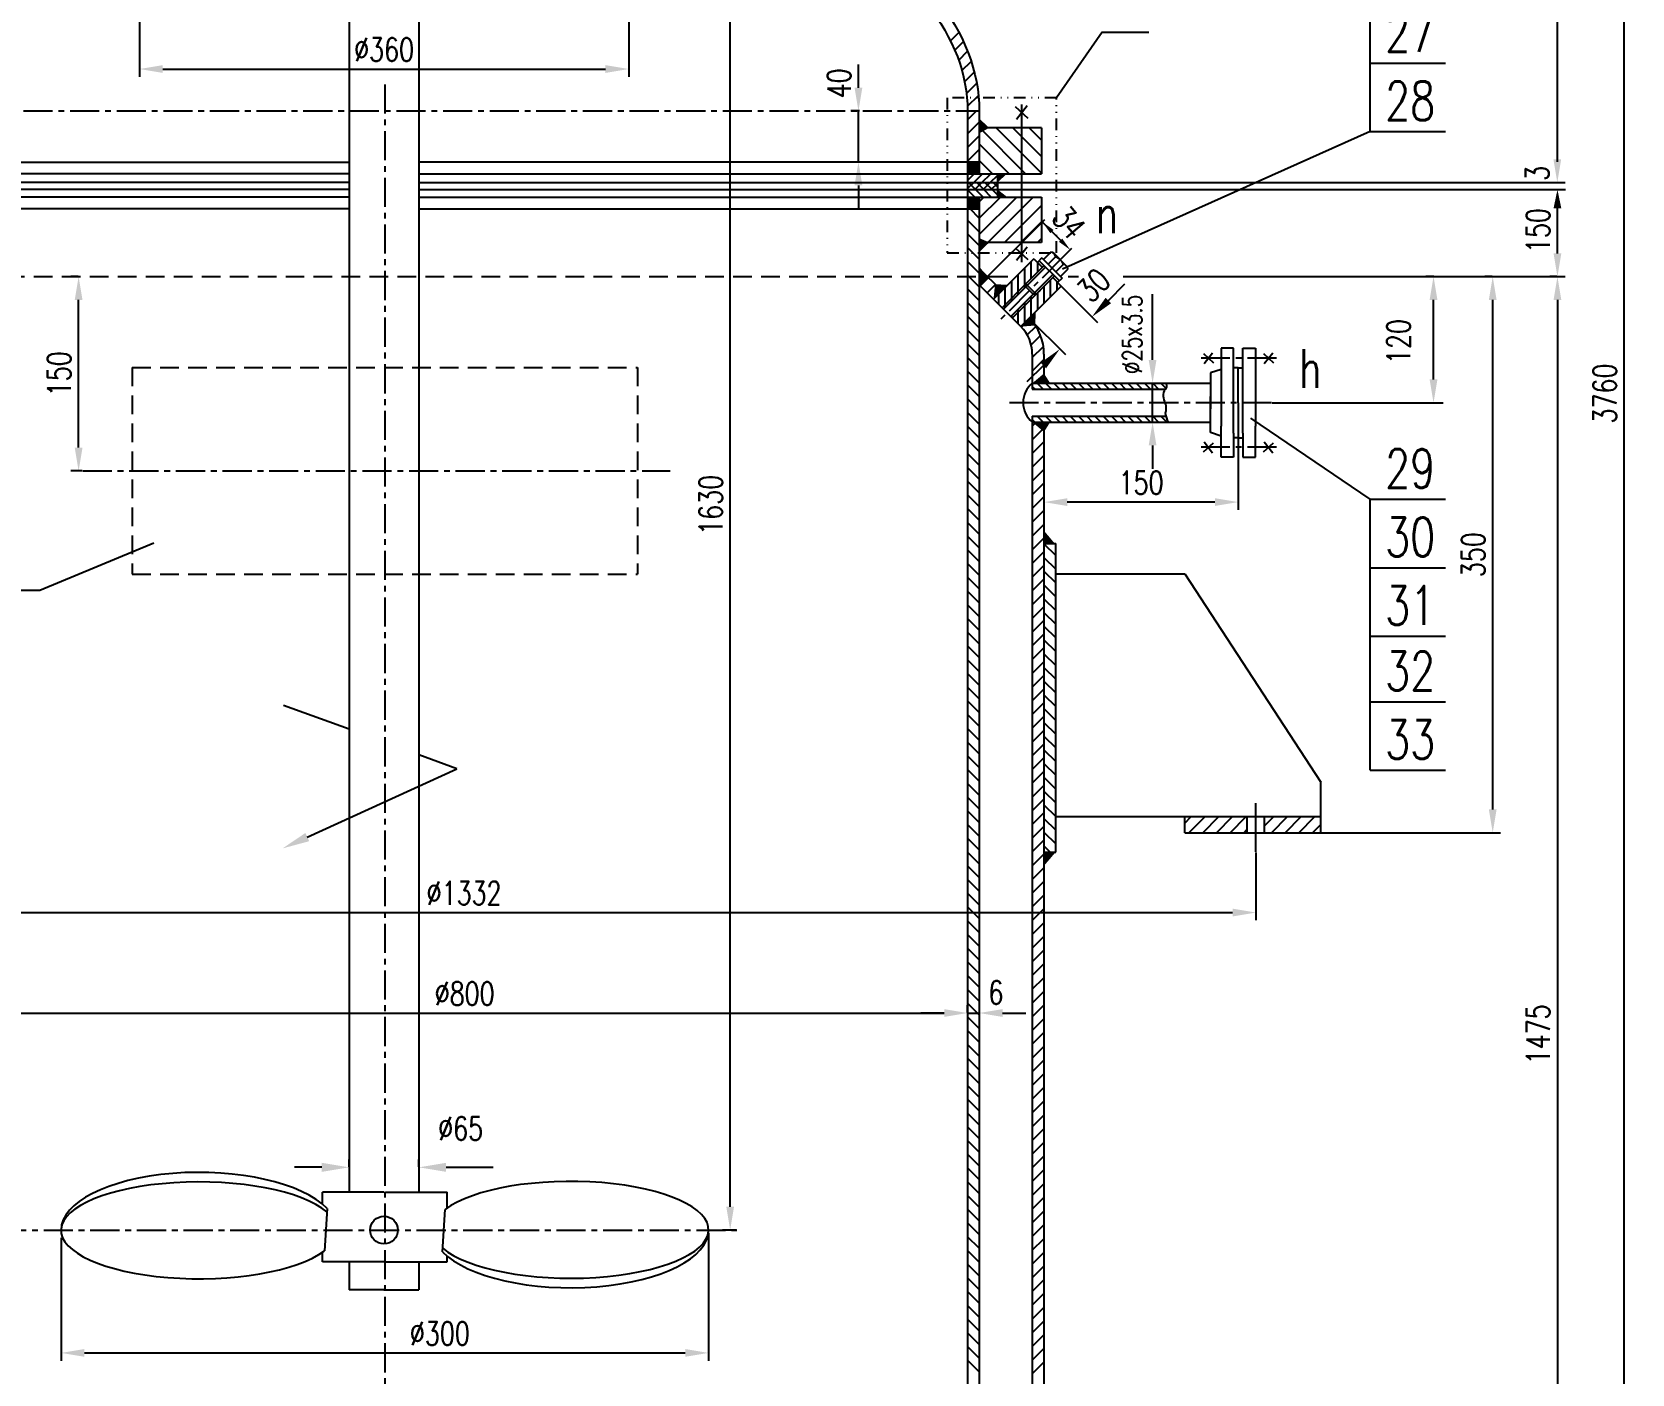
# Model space of a CAD drawing. Extents: x 0 to 1476, y -3 to 841.
# Drawn here: x 163.1 to 369, y 439.1 to 611.8 of the extents above; entities that cross this region are included whole.
import ezdxf
from ezdxf.enums import TextEntityAlignment as Align

# ---------------------------------------------------------------- set-up
doc = ezdxf.new("R2010")
doc.units = 0
doc.header["$LTSCALE"] = 3
doc.header["$MEASUREMENT"] = 0
for name, pattern in [('CENTER', [2, 1.25, -0.25, 0.25, -0.25]), ('DASHED', [1.2, 0.8, -0.4]), ('DIVIDE', [1.25, 0.5, -0.25, 0, -0.25, 0, -0.25])]:
    doc.linetypes.add(name, pattern=pattern)
doc.layers.get('0').update_dxf_attribs({"linetype": 'CONTINUOUS'})
doc.layers.get('DEFPOINTS').update_dxf_attribs({"linetype": 'CONTINUOUS'})
for name, color, linetype in [('1', 2, 'CONTINUOUS'), ('2', 1, 'CONTINUOUS'), ('3', 2, 'CENTER'), ('4', 2, 'CENTER'), ('5', 4, 'DASHED'), ('6', 6, 'DIVIDE')]:
    doc.layers.add(name, color=color, linetype=linetype)
doc.styles.add('HZTXT', font='romans', dxfattribs={"width": 0.75, "bigfont": 'HZTXT'})
doc.styles.get("Standard").update_dxf_attribs({"font": 'simplex', "width": 0.75, "bigfont": 'hztxt'})
doc.dimstyles.get("Standard").update_dxf_attribs({"dimtxt": 3, "dimasz": 3, "dimexe": 1, "dimexo": 0.06, "dimgap": 1, "dimtad": 1, "dimzin": 0, "dimtxsty": 'STANDARD', "dimcen": 0.09, "dimclrd": 3, "dimclre": 3, "dimclrt": 3, "dimazin": 3, "dimtfac": 0.051429, "dimtofl": 0, "dimtmove": 0, "dimatfit": 3, "dimtolj": 1, "dimtzin": 0})
pattern_1 = [(135, (-2729.92126, -157.26934), (-0.53033009, -0.53033009), [])]
pattern_2 = [(45, (-2729.9213, -157.2693), (-0.8838835, 0.8838835), [])]

# ---------------------------------------------------------------- blocks, each defined once
blk = doc.blocks.new('*D13')
at = {"color": 3, "linetype": 'BYBLOCK'}
for p, q in [((2999.37, 761.9), (2999.37, 764.9)), ((2999.51, 758.9), (2998.37, 758.9)), ((2999.37, 752.33), (2999.37, 758.9)), ((2999.51, 752.33), (2998.37, 752.33)), ((2999.37, 749.33), (2999.37, 746.33))]:
    blk.add_line(p, q, dxfattribs=at)
for points in [[(2998.87, 761.9), (2999.87, 761.9), (2999.37, 758.9)], [(2998.87, 749.33), (2999.87, 749.33), (2999.37, 752.33)]]:
    blk.add_solid(points, dxfattribs=at)
at = {"layer": 'DEFPOINTS', "color": 0, "linetype": 'BYBLOCK'}
for p in [(2999.37, 758.9), (2999.57, 758.9), (2999.57, 752.33)]:
    blk.add_point(p, dxfattribs=at)
at = {"color": 3, "linetype": 'BYBLOCK', "insert": (2996.87, 762.45), "char_height": 3, "attachment_point": 5, "rotation": 90}
blk.add_mtext('\\A1;40', dxfattribs=at)
blk = doc.blocks.new('*D26')
at = {"color": 3, "linetype": 'BYBLOCK'}
for p, q in [((2982.8, 810.42), (2981.86, 810.42)), ((2982.86, 626.78), (2982.86, 807.42)), ((2983.67, 623.78), (2981.86, 623.78))]:
    blk.add_line(p, q, dxfattribs=at)
for points in [[(2982.36, 807.42), (2983.36, 807.42), (2982.86, 810.42)], [(2982.36, 626.78), (2983.36, 626.78), (2982.86, 623.78)]]:
    blk.add_solid(points, dxfattribs=at)
at = {"layer": 'DEFPOINTS', "color": 0, "linetype": 'BYBLOCK'}
for p in [(2982.86, 810.42), (2982.86, 810.42), (2983.73, 623.78)]:
    blk.add_point(p, dxfattribs=at)
at = {"color": 3, "linetype": 'BYBLOCK', "insert": (2980.36, 717.1), "char_height": 3, "attachment_point": 5, "rotation": 90}
blk.add_mtext('\\A1;1630', dxfattribs=at)
blk = doc.blocks.new('*D32')
at = {"color": 3, "linetype": 'BYBLOCK'}
for p, q in [((3090.26, 982.29), (3098.92, 982.29)), ((3097.92, 483.58), (3097.92, 979.29)), ((2961.02, 480.58), (3098.92, 480.58))]:
    blk.add_line(p, q, dxfattribs=at)
for points in [[(3097.42, 979.29), (3098.42, 979.29), (3097.92, 982.29)], [(3097.42, 483.58), (3098.42, 483.58), (3097.92, 480.58)]]:
    blk.add_solid(points, dxfattribs=at)
at = {"layer": 'DEFPOINTS', "color": 0, "linetype": 'BYBLOCK'}
for p in [(3090.2, 982.29), (3097.92, 982.29), (2960.96, 480.58)]:
    blk.add_point(p, dxfattribs=at)
at = {"color": 3, "linetype": 'BYBLOCK', "insert": (3095.42, 731.43), "char_height": 3, "attachment_point": 5, "rotation": 90}
blk.add_mtext('\\A1;3760', dxfattribs=at)
blk = doc.blocks.new('*D27')
at = {"color": 3, "linetype": 'BYBLOCK'}
for p, q in [((3050.53, 663.49), (3050.53, 654.75)), ((2826.31, 659.04), (2826.31, 654.75)), ((2829.31, 655.75), (3047.53, 655.75))]:
    blk.add_line(p, q, dxfattribs=at)
for points in [[(2829.31, 656.25), (2829.31, 655.25), (2826.31, 655.75)], [(3047.53, 656.25), (3047.53, 655.25), (3050.53, 655.75)]]:
    blk.add_solid(points, dxfattribs=at)
at = {"layer": 'DEFPOINTS', "color": 0, "linetype": 'BYBLOCK'}
for p in [(3050.53, 663.55), (2826.31, 659.1), (3050.53, 655.75)]:
    blk.add_point(p, dxfattribs=at)
at = {"color": 3, "linetype": 'BYBLOCK', "insert": (2948.62, 658.25), "char_height": 3, "attachment_point": 5}
blk.add_mtext('\\A1;∅1332', dxfattribs=at)
blk = doc.blocks.new('*D28')
at = {"color": 3, "linetype": 'BYBLOCK'}
for p, q in [((3089.27, 746.47), (3088.33, 746.47)), ((3089.33, 743.47), (3089.33, 554.45)), ((3023.31, 551.45), (3090.33, 551.45))]:
    blk.add_line(p, q, dxfattribs=at)
for points in [[(3088.83, 743.47), (3089.83, 743.47), (3089.33, 746.47)], [(3088.83, 554.45), (3089.83, 554.45), (3089.33, 551.45)]]:
    blk.add_solid(points, dxfattribs=at)
at = {"layer": 'DEFPOINTS', "color": 0, "linetype": 'BYBLOCK'}
for p in [(3089.33, 746.47), (3023.25, 551.45), (3089.33, 551.45)]:
    blk.add_point(p, dxfattribs=at)
at = {"color": 3, "linetype": 'BYBLOCK', "insert": (3086.83, 648.96), "char_height": 3, "attachment_point": 5, "rotation": 90}
blk.add_mtext('\\A1;1475', dxfattribs=at)
blk = doc.blocks.new('*D7')
at = {"color": 3, "linetype": 'BYBLOCK'}
for p, q in [((2896.75, 558.4), (2896.75, 542.61)), ((2980.09, 559), (2980.09, 542.61)), ((2899.75, 543.61), (2977.09, 543.61))]:
    blk.add_line(p, q, dxfattribs=at)
for points in [[(2899.75, 544.11), (2899.75, 543.11), (2896.75, 543.61)], [(2977.09, 544.11), (2977.09, 543.11), (2980.09, 543.61)]]:
    blk.add_solid(points, dxfattribs=at)
at = {"layer": 'DEFPOINTS', "color": 0, "linetype": 'BYBLOCK'}
for p in [(2896.75, 558.46), (2980.09, 559.06), (2980.09, 543.61)]:
    blk.add_point(p, dxfattribs=at)
at = {"color": 3, "linetype": 'BYBLOCK', "insert": (2945.5, 546.11), "char_height": 3, "attachment_point": 5}
blk.add_mtext('\\A1;∅300', dxfattribs=at)
blk = doc.blocks.new('*D33')
at = {"color": 3, "linetype": 'BYBLOCK'}
for p, q in [((2898.95, 737.58), (2898.01, 737.58)), ((2899.01, 715.58), (2899.01, 734.58)), ((2899.47, 712.58), (2898.01, 712.58))]:
    blk.add_line(p, q, dxfattribs=at)
for points in [[(2898.51, 734.58), (2899.51, 734.58), (2899.01, 737.58)], [(2898.51, 715.58), (2899.51, 715.58), (2899.01, 712.58)]]:
    blk.add_solid(points, dxfattribs=at)
at = {"layer": 'DEFPOINTS', "color": 0, "linetype": 'BYBLOCK'}
for p in [(2899.01, 737.58), (2899.01, 737.58), (2899.53, 712.58)]:
    blk.add_point(p, dxfattribs=at)
at = {"color": 3, "linetype": 'BYBLOCK', "insert": (2896.51, 725.08), "char_height": 3, "attachment_point": 5, "rotation": 90}
blk.add_mtext('\\A1;150', dxfattribs=at)
blk = doc.blocks.new('*D20')
at = {"color": 3, "linetype": 'BYBLOCK'}
for p, q in [((3080.94, 746.47), (3080, 746.47)), ((3081, 677.91), (3081, 743.47)), ((3057.3, 674.91), (3082, 674.91))]:
    blk.add_line(p, q, dxfattribs=at)
for points in [[(3080.5, 743.47), (3081.5, 743.47), (3081, 746.47)], [(3080.5, 677.91), (3081.5, 677.91), (3081, 674.91)]]:
    blk.add_solid(points, dxfattribs=at)
at = {"layer": 'DEFPOINTS', "color": 0, "linetype": 'BYBLOCK'}
for p in [(3081, 746.47), (3081, 746.47), (3057.24, 674.91)]:
    blk.add_point(p, dxfattribs=at)
at = {"color": 3, "linetype": 'BYBLOCK', "insert": (3078.5, 710.69), "char_height": 3, "attachment_point": 5, "rotation": 90}
blk.add_mtext('\\A1;350', dxfattribs=at)
blk = doc.blocks.new('*D14')
at = {"color": 3, "linetype": 'BYBLOCK'}
for p, q in [((3048.25, 716.8), (3048.25, 707.57)), ((3023.25, 709.94), (3023.25, 707.57)), ((3045.25, 708.57), (3026.25, 708.57))]:
    blk.add_line(p, q, dxfattribs=at)
for points in [[(3026.25, 709.07), (3026.25, 708.07), (3023.25, 708.57)], [(3045.25, 709.07), (3045.25, 708.07), (3048.25, 708.57)]]:
    blk.add_solid(points, dxfattribs=at)
at = {"layer": 'DEFPOINTS', "color": 0, "linetype": 'BYBLOCK'}
for p in [(3048.25, 716.86), (3023.25, 710), (3023.25, 708.57)]:
    blk.add_point(p, dxfattribs=at)
at = {"color": 3, "linetype": 'BYBLOCK', "insert": (3035.75, 711.07), "char_height": 3, "attachment_point": 5}
blk.add_mtext('\\A1;150', dxfattribs=at)
blk = doc.blocks.new('*D6')
at = {"color": 3, "linetype": 'BYBLOCK'}
for p, q in [((2906.83, 793.46), (2906.83, 763.3)), ((2969.81, 793.53), (2969.81, 763.3)), ((2909.83, 764.3), (2966.81, 764.3))]:
    blk.add_line(p, q, dxfattribs=at)
for points in [[(2909.83, 764.8), (2909.83, 763.8), (2906.83, 764.3)], [(2966.81, 764.8), (2966.81, 763.8), (2969.81, 764.3)]]:
    blk.add_solid(points, dxfattribs=at)
at = {"layer": 'DEFPOINTS', "color": 0, "linetype": 'BYBLOCK'}
for p in [(2906.83, 793.52), (2969.81, 793.59), (2969.81, 764.3)]:
    blk.add_point(p, dxfattribs=at)
at = {"color": 3, "linetype": 'BYBLOCK', "insert": (2938.32, 766.8), "char_height": 3, "attachment_point": 5}
blk.add_mtext('\\A1;∅360', dxfattribs=at)

msp = doc.modelspace()

# ---------------------------------------------------------------- hatches: boundary and pattern name
at = {"layer": '1'}
h = msp.add_hatch(dxfattribs=at)
h.set_pattern_fill('ANSI31', color=256, scale=12, angle=90, style=0)
h.set_pattern_definition([(135, (-2729.9213, -157.2693), (-1.0606602, -1.0606602), [])])
h.paths.add_polyline_path([(126.52713, 599.46447), (123.99706, 599.46447), (123.99706, 593.55841), (126.52713, 593.55841)])
h.paths.add_polyline_path([(126.52713, 593.55841), (131.99706, 593.55841), (131.99706, 599.46447), (126.52713, 599.46447)])
h.paths.add_polyline_path([(290.46699, 593.55841), (290.46699, 599.46447), (284.99706, 599.46447), (284.99706, 597.46447), (284.99706, 593.55841)])
h.paths.add_polyline_path([(292.99706, 599.46447), (290.46699, 599.46447), (290.46699, 593.55841), (292.99706, 593.55841)])
h = msp.add_hatch(dxfattribs=at)
h.set_pattern_fill('ANSI31', color=256, scale=6, style=0)
h.set_pattern_definition([(45, (-2729.92126, -157.26934), (-0.53033009, 0.53033009), [])])
h.paths.add_polyline_path([(133.49706, 592.42898), (133.49706, 593.55841), (129.62343, 593.55841), (129.62343, 592.42898)])
h.paths.add_polyline_path([(287.37069, 592.42898), (287.37069, 593.55841), (283.49706, 593.55841), (283.49706, 592.42898)])
h = msp.add_hatch(dxfattribs=at)
h.set_pattern_fill('ANSI31', color=256, scale=0.1, style=0)
h.set_pattern_definition([(45, (-2729.92126, -157.26934), (-0.008838834765, 0.008838834765), [])])
h.paths.add_polyline_path([(284.99706, 595.06531), (283.49706, 595.06531), (283.49706, 593.55841), (284.99706, 593.55841)])
h.paths.add_polyline_path([(284.99706, 590.54996), (283.49706, 590.54996), (283.49706, 589.04306), (284.99706, 589.04306)])
h = msp.add_hatch(dxfattribs=at)
h.set_pattern_fill('ANSI37', color=256, scale=6, angle=90, style=0)
h.set_pattern_definition([(135, (-2729.92126, -157.26934), (-0.53033009, -0.53033009), []), (225, (-2729.92126, -157.26934), (0.53033009, -0.53033009), [])])
h.paths.add_polyline_path([(133.49706, 591.51165), (133.49706, 592.42898), (129.62343, 592.42898), (129.62343, 591.51165)])
h.paths.add_polyline_path([(287.37069, 591.51165), (287.37069, 592.42898), (283.49706, 592.42898), (283.49706, 591.51165)])
h = msp.add_hatch(dxfattribs=at)
h.set_pattern_fill('ANSI31', color=256, scale=6, angle=90, style=0)
h.set_pattern_definition(pattern_1)
h.paths.add_polyline_path([(133.49706, 590.54996), (133.49706, 591.51165), (129.62343, 591.51165), (129.62343, 590.54996), (130.40047, 590.54996)])
h.paths.add_polyline_path([(286.59365, 590.54996), (287.37069, 590.54996), (287.37069, 591.51165), (283.49706, 591.51165), (283.49706, 590.54996)])
h = msp.add_hatch(dxfattribs=at)
h.set_pattern_fill('ANSI31', color=256, scale=12, style=0)
h.set_pattern_definition([(45, (-2729.9213, -157.2693), (-1.0606602, 1.0606602), [])])
h.paths.add_polyline_path([(126.52713, 590.54996), (123.99706, 590.54996), (123.99706, 584.71447), (126.52713, 584.71447)])
h.paths.add_polyline_path([(131.99706, 584.71447), (131.99706, 590.54996), (130.40047, 590.54996), (126.52713, 590.54996), (126.52713, 584.71447)])
h.paths.add_polyline_path([(290.46699, 590.54996), (286.59365, 590.54996), (284.99706, 590.54996), (284.99706, 584.71447), (290.46062, 584.71447), (290.46699, 584.72084)])
h.paths.add_polyline_path([(290.46699, 584.72084), (292.99706, 587.25091), (292.99706, 590.54996), (290.46699, 590.54996)])
h.paths.add_polyline_path([(290.46699, 584.72084), (290.46699, 584.71447), (292.99706, 584.71447), (292.99706, 587.25091)])
h = msp.add_hatch(dxfattribs=at)
h.set_pattern_fill('ANSI31', color=256, scale=10, style=0)
h.set_pattern_definition(pattern_2)
h.paths.add_polyline_path([(286.82987, 577.41811), (287.89053, 578.47877), (286.05772, 580.31157), (284.99706, 579.25091)])
h = msp.add_hatch(dxfattribs=at)
h.set_pattern_fill('ANSI31', color=256, scale=6, angle=90, style=0)
h.set_pattern_definition(pattern_1)
h.paths.add_polyline_path([(291.82706, 566.59091), (291.82706, 565.82943), (308.93555, 565.82943, -0.033870124), (309.06306, 565.99091, 0.441587249), (308.98137, 566.59091)])
h.paths.add_polyline_path([(309.29325, 561.59091, -0.039095138), (309.0152, 562.35239), (291.82706, 562.35239), (291.82706, 561.59329, 0.000288312), (291.82995, 561.59091)])
h = msp.add_hatch(dxfattribs=at)
h.set_pattern_fill('ANSI31', color=256, scale=10, angle=90, style=0)
h.set_pattern_definition([(135, (-2729.9213, -157.2693), (-0.8838835, -0.8838835), [])])
h.paths.add_polyline_path([(294.83555, 545.98113), (293.32706, 545.98113), (293.32706, 506.25525), (294.83555, 506.25525)])
h = msp.add_hatch(dxfattribs=at)
h.set_pattern_fill('ANSI31', color=256, scale=10, style=0)
h.set_pattern_definition(pattern_2)
h.paths.add_polyline_path([(311.43555, 510.82493), (311.43555, 508.75525), (319.48761, 508.75525), (319.48761, 510.82493)])
h.paths.add_polyline_path([(328.93555, 508.75525), (328.93555, 510.82493), (321.7235, 510.82493), (321.7235, 508.75525)])

# ---------------------------------------------------------------- linework, layer by layer
at = {"color": 3, "linetype": 'BYBLOCK'}
for p, q in [((359.3834, 641.26387), (359.3834, 595.08707)), ((287.3016, 592.42898), (360.39242, 592.42898)), ((359.40691, 583.31157), (359.40691, 589.17257)), ((295.88045, 584.58496), (293.10578, 587.35963)), ((295.742, 582.79824), (296.90489, 583.96113)), ((286.11772, 580.31157), (288.68951, 580.31157)), ((293.00817, 578.74531), (292.64612, 578.37107)), ((295.55188, 579.07612), (300.20665, 574.42135)), ((296.44131, 580.31157), (297.78297, 580.31157)), ((301.62086, 577.24977), (303.74218, 579.37109)), ((303.52228, 580.31157), (360.40691, 580.31157)), ((343.49419, 580.31157), (342.4598, 580.31157)), ((307.3031, 569.59091), (307.3031, 578.05242)), ((343.4598, 567.09091), (343.4598, 577.31157)), ((291.42253, 574.94677), (296.0773, 570.292)), ((293.24887, 568.87778), (291.12755, 566.75646)), ((306.32526, 566.59091), (308.3031, 566.59091)), ((307.3031, 561.59091), (307.3031, 566.59091)), ((322.68178, 564.09091), (344.69935, 564.09091)), ((306.32526, 561.59091), (308.3031, 561.59091)), ((307.3031, 558.59091), (307.3031, 555.59091)), ((283.49706, 485.60976), (283.49706, 486.54976)), ((136.49706, 485.54976), (280.49706, 485.54976)), ((280.49706, 485.54976), (277.49706, 485.54976)), ((283.49706, 485.82086), (283.49706, 484.54976)), ((283.49706, 485.54976), (284.99706, 485.54976)), ((284.99706, 485.50541), (284.99706, 484.54976)), ((287.99706, 485.54976), (290.99706, 485.54976)), ((200.38959, 465.69428), (196.88959, 465.69428)), ((203.88959, 465.75428), (203.88959, 466.69428)), ((212.88959, 465.75428), (212.88959, 466.69428)), ((216.38959, 465.69428), (219.88959, 465.69428)), ((219.88959, 465.69428), (222.43859, 465.69428))]:
    msp.add_line(p, q, dxfattribs=at)
for p, q in [((293.37257, 587.62642), (284.99706, 579.25091)), ((290.84969, 579.22454), (290.84969, 581.43792)), ((293.54066, 581.53877), (290.99763, 578.99573)), ((291.68219, 580.05704), (291.68219, 582.27042)), ((292.51469, 580.88954), (292.51469, 582.11331)), ((290.99763, 579.37248), (287.93656, 576.31141)), ((288.35219, 576.72704), (288.35219, 578.94042)), ((289.18469, 577.55954), (289.18469, 579.77292)), ((290.01719, 578.39204), (290.01719, 580.60542)), ((290.84969, 578.84779), (290.84969, 579.22454)), ((294.48253, 580.5969), (291.93949, 578.05387)), ((293.34719, 576.87143), (293.34719, 579.08481)), ((294.17969, 577.70393), (294.17969, 579.91731)), ((295.01219, 578.53643), (295.01219, 579.61581)), ((287.51969, 576.72829), (287.51969, 578.10792)), ((288.35219, 576.35029), (288.35219, 576.72704)), ((289.18469, 577.18279), (289.18469, 577.55954)), ((292.31624, 578.05387), (289.25517, 574.9928)), ((290.01719, 578.01529), (290.01719, 578.39204)), ((290.84969, 576.58731), (290.84969, 576.96406)), ((290.84969, 574.37393), (290.84969, 576.58731)), ((291.68219, 577.41981), (291.68219, 577.79656)), ((291.68219, 575.20643), (291.68219, 577.41981)), ((292.51469, 576.03893), (292.51469, 578.25231)), ((289.18469, 575.06329), (289.18469, 575.29906)), ((290.01719, 575.75481), (290.01719, 576.13156)), ((290.01719, 574.23079), (290.01719, 575.75481))]:
    msp.add_line(p, q)
for points in [[(358.89242, 595.42726), (359.89242, 595.42726), (359.39242, 592.42726)], [(358.90691, 589.11035), (359.90691, 589.11035), (359.40691, 591.50944)], [(294.54802, 586.32947), (294.13595, 585.9174), (293.10578, 587.35963)], [(295.67442, 585.20306), (295.26235, 584.79099), (296.70459, 583.76083)], [(358.90691, 583.31157), (359.90691, 583.31157), (359.40691, 580.31157)], [(342.9598, 577.31157), (343.9598, 577.31157), (343.4598, 580.31157)], [(301.26731, 577.60333), (301.97441, 576.89622), (299.49954, 575.12845)], [(292.89532, 569.23134), (293.60242, 568.52423), (295.37019, 570.9991)], [(306.8031, 569.59091), (307.8031, 569.59091), (307.3031, 566.59091)], [(342.9598, 567.09091), (343.9598, 567.09091), (343.4598, 564.09091)], [(306.8031, 558.59091), (307.8031, 558.59091), (307.3031, 561.59091)], [(280.49706, 486.04976), (280.49706, 485.04976), (283.49706, 485.54976)], [(280.49706, 486.04976), (280.49706, 485.04976), (283.49706, 485.54976)], [(287.99706, 486.04976), (287.99706, 485.04976), (284.99706, 485.54976)], [(200.38959, 466.27762), (200.38959, 465.11095), (203.88959, 465.69428)], [(216.38959, 466.27762), (216.38959, 465.11095), (212.88959, 465.69428)]]:
    msp.add_solid(points, dxfattribs=at)
at = {"layer": '1'}
for p, q in [((335.30148, 598.97554), (335.30148, 616.62872)), ((281.29488, 610.65054), (282.38287, 611.73853)), ((300.83304, 611.78376), (294.95363, 603.3094)), ((281.85215, 609.44004), (282.96691, 610.5548)), ((282.3478, 608.16792), (283.49619, 609.31631)), ((282.77288, 606.82524), (283.96376, 608.01611)), ((283.11573, 605.40032), (284.36079, 606.64538)), ((283.36059, 603.87741), (284.67581, 605.19263)), ((283.48527, 602.23432), (284.8934, 603.64246)), ((283.49706, 600.47835), (284.65318, 601.63447)), ((290.46699, 582.16875), (290.46699, 602.46472)), ((283.49706, 598.71058), (284.99706, 600.21058)), ((283.49706, 596.94282), (284.99706, 598.44282)), ((335.30148, 598.97554), (295.69151, 581.27663)), ((283.49706, 595.17505), (284.99706, 596.67505)), ((287.37069, 591.51165), (360.435, 591.51165)), ((284.99706, 587.85265), (283.80665, 589.04306)), ((284.99706, 586.08488), (283.49706, 587.58488)), ((284.99706, 584.31711), (283.49706, 585.81711)), ((284.99706, 582.54935), (283.49706, 584.04935)), ((284.99706, 580.78158), (283.49706, 582.28158)), ((284.99706, 579.01381), (283.49706, 580.51381)), ((284.99706, 577.24604), (283.49706, 578.74604)), ((284.99706, 575.47828), (283.49706, 576.97828)), ((284.99706, 573.71051), (283.49706, 575.21051)), ((290.42654, 573.82026), (291.48734, 574.88105)), ((284.99706, 571.94274), (283.49706, 573.44274)), ((291.18143, 572.80738), (292.27276, 573.89871)), ((291.68305, 571.54123), (292.87453, 572.73272)), ((284.99706, 570.17498), (283.49706, 571.67498)), ((291.82706, 569.91748), (293.25099, 571.3414)), ((284.99706, 568.40721), (283.49706, 569.90721)), ((291.82706, 568.14971), (293.32706, 569.64971)), ((284.99706, 566.63944), (283.49706, 568.13944)), ((284.99706, 564.87168), (283.49706, 566.37168)), ((284.99706, 563.10391), (283.49706, 564.60391)), ((284.99706, 561.33614), (283.49706, 562.83614)), ((284.99706, 559.56838), (283.49706, 561.06838)), ((291.82706, 561.07864), (292.33933, 561.59091)), ((291.82706, 559.31088), (293.32706, 560.81088)), ((335.30148, 551.68198), (319.9445, 562.11099)), ((284.99706, 557.80061), (283.49706, 559.30061)), ((291.82706, 557.54311), (293.32706, 559.04311)), ((284.99706, 556.03284), (283.49706, 557.53284)), ((291.82706, 555.77534), (293.32706, 557.27534)), ((284.99706, 554.26507), (283.49706, 555.76507)), ((284.99706, 552.49731), (283.49706, 553.99731)), ((291.82706, 554.00758), (293.32706, 555.50758)), ((284.99706, 550.72954), (283.49706, 552.22954)), ((291.82706, 552.23981), (293.32706, 553.73981)), ((291.82706, 550.47204), (293.32706, 551.97204)), ((284.99706, 548.96177), (283.49706, 550.46177)), ((291.82706, 548.70427), (293.32706, 550.20427)), ((335.30148, 534.0288), (335.30148, 551.68198)), ((284.99706, 547.19401), (283.49706, 548.69401)), ((291.82706, 546.93651), (293.32706, 548.43651)), ((164.11513, 539.98064), (178.76824, 546.05956)), ((284.99706, 545.42624), (283.49706, 546.92624)), ((291.82706, 545.16874), (293.32706, 546.66874)), ((284.99706, 543.65847), (283.49706, 545.15847)), ((291.82706, 543.40097), (293.32706, 544.90097)), ((284.99706, 541.89071), (283.49706, 543.39071)), ((284.99706, 540.12294), (283.49706, 541.62294)), ((291.82706, 541.63321), (293.32706, 543.13321)), ((151.55531, 539.98064), (164.11513, 539.98064)), ((284.99706, 538.35517), (283.49706, 539.85517)), ((291.82706, 539.86544), (293.32706, 541.36544)), ((291.82706, 538.09767), (293.32706, 539.59767)), ((284.99706, 536.5874), (283.49706, 538.0874)), ((291.82706, 536.32991), (293.32706, 537.82991)), ((284.99706, 534.81964), (283.49706, 536.31964)), ((291.82706, 534.56214), (293.32706, 536.06214)), ((284.99706, 533.05187), (283.49706, 534.55187)), ((291.82706, 532.79437), (293.32706, 534.29437)), ((335.30148, 516.78535), (335.30148, 534.0288)), ((284.99706, 531.2841), (283.49706, 532.7841)), ((291.82706, 531.02661), (293.32706, 532.52661)), ((284.99706, 529.51634), (283.49706, 531.01634)), ((284.99706, 527.74857), (283.49706, 529.24857)), ((291.82706, 529.25884), (293.32706, 530.75884)), ((284.99706, 525.9808), (283.49706, 527.4808)), ((291.82706, 527.49107), (293.32706, 528.99107)), ((291.82706, 525.7233), (293.32706, 527.2233)), ((203.88959, 522.05804), (195.46011, 525.14524)), ((284.99706, 524.21304), (283.49706, 525.71304)), ((291.82706, 523.95554), (293.32706, 525.45554)), ((284.99706, 522.44527), (283.49706, 523.94527)), ((291.82706, 522.18777), (293.32706, 523.68777)), ((284.99706, 520.6775), (283.49706, 522.1775)), ((291.82706, 520.42), (293.32706, 521.92)), ((284.99706, 518.90974), (283.49706, 520.40974)), ((291.82706, 518.65224), (293.32706, 520.15224)), ((217.76033, 516.97804), (212.88959, 518.76189)), ((284.99706, 517.14197), (283.49706, 518.64197)), ((284.99706, 515.3742), (283.49706, 516.8742)), ((291.82706, 516.88447), (293.32706, 518.38447)), ((284.99706, 513.60643), (283.49706, 515.10643)), ((291.82706, 515.1167), (293.32706, 516.6167)), ((291.82706, 513.34894), (293.32706, 514.84894)), ((284.99706, 511.83867), (283.49706, 513.33867)), ((291.82706, 511.58117), (293.32706, 513.08117)), ((284.99706, 510.0709), (283.49706, 511.5709)), ((291.82706, 509.8134), (293.32706, 511.3134)), ((320.60555, 506.28222), (320.60555, 512.57614)), ((284.99706, 508.30313), (283.49706, 509.80313)), ((291.82706, 508.04563), (293.32706, 509.54563)), ((284.99706, 506.53537), (283.49706, 508.03537)), ((291.82706, 506.27787), (293.32706, 507.77787)), ((284.99706, 504.7676), (283.49706, 506.2676)), ((284.99706, 502.99983), (283.49706, 504.49983)), ((291.82706, 504.5101), (293.32706, 506.0101)), ((284.99706, 501.23207), (283.49706, 502.73207)), ((291.82706, 502.74233), (293.32706, 504.24233)), ((291.82706, 500.97457), (293.32706, 502.47457)), ((284.99706, 499.4643), (283.49706, 500.9643)), ((291.82706, 499.2068), (293.32706, 500.7068)), ((284.99706, 497.69653), (283.49706, 499.19653)), ((291.82706, 497.43903), (293.32706, 498.93903)), ((284.99706, 495.92877), (283.49706, 497.42877)), ((291.82706, 495.67127), (293.32706, 497.17127)), ((284.99706, 494.161), (283.49706, 495.661)), ((291.82706, 493.9035), (293.32706, 495.4035)), ((284.99706, 492.39323), (283.49706, 493.89323)), ((291.82706, 492.13573), (293.32706, 493.63573)), ((284.99706, 490.62546), (283.49706, 492.12546)), ((284.99706, 488.8577), (283.49706, 490.3577)), ((291.82706, 490.36797), (293.32706, 491.86797)), ((291.82706, 488.6002), (293.32706, 490.1002)), ((284.99706, 487.08993), (283.49706, 488.58993)), ((291.82706, 486.83243), (293.32706, 488.33243)), ((284.99706, 485.32216), (283.49706, 486.82216)), ((291.82706, 485.06466), (293.32706, 486.56466)), ((284.99706, 483.5544), (283.49706, 485.0544)), ((291.82706, 483.2969), (293.32706, 484.7969)), ((284.99706, 481.78663), (283.49706, 483.28663)), ((291.82706, 481.52913), (293.32706, 483.02913)), ((284.99706, 480.01886), (283.49706, 481.51886)), ((291.82706, 479.76136), (293.32706, 481.26136)), ((284.99706, 478.2511), (283.49706, 479.7511)), ((284.99706, 476.48333), (283.49706, 477.98333)), ((291.82706, 477.9936), (293.32706, 479.4936)), ((291.82706, 476.22583), (293.32706, 477.72583)), ((284.99706, 474.71556), (283.49706, 476.21556)), ((291.82706, 474.45806), (293.32706, 475.95806)), ((284.99706, 472.94779), (283.49706, 474.44779)), ((291.82706, 472.6903), (293.32706, 474.1903)), ((284.99706, 471.18003), (283.49706, 472.68003)), ((291.82706, 470.92253), (293.32706, 472.42253)), ((284.99706, 469.41226), (283.49706, 470.91226)), ((291.82706, 469.15476), (293.32706, 470.65476)), ((284.99706, 467.64449), (283.49706, 469.14449)), ((291.82706, 467.38699), (293.32706, 468.88699)), ((284.99706, 465.87673), (283.49706, 467.37673)), ((284.99706, 464.10896), (283.49706, 465.60896)), ((291.82706, 465.61923), (293.32706, 467.11923)), ((284.99706, 462.34119), (283.49706, 463.84119)), ((291.82706, 463.85146), (293.32706, 465.35146)), ((291.82706, 462.08369), (293.32706, 463.58369)), ((284.99706, 460.57343), (283.49706, 462.07343)), ((291.82706, 460.31593), (293.32706, 461.81593)), ((284.99706, 458.80566), (283.49706, 460.30566)), ((291.82706, 458.54816), (293.32706, 460.04816)), ((284.99706, 457.03789), (283.49706, 458.53789)), ((291.82706, 456.78039), (293.32706, 458.28039)), ((284.99706, 455.27013), (283.49706, 456.77013)), ((291.82706, 455.01263), (293.32706, 456.51263)), ((284.99706, 453.50236), (283.49706, 455.00236)), ((284.99706, 451.73459), (283.49706, 453.23459)), ((291.82706, 453.24486), (293.32706, 454.74486)), ((284.99706, 449.96682), (283.49706, 451.46682)), ((291.82706, 451.47709), (293.32706, 452.97709)), ((291.82706, 449.70933), (293.32706, 451.20933)), ((284.99706, 448.19906), (283.49706, 449.69906)), ((291.82706, 447.94156), (293.32706, 449.44156)), ((284.99706, 446.43129), (283.49706, 447.93129)), ((291.82706, 446.17379), (293.32706, 447.67379)), ((284.99706, 444.66352), (283.49706, 446.16352)), ((291.82706, 444.40602), (293.32706, 445.90602)), ((284.99706, 442.89576), (283.49706, 444.39576)), ((291.82706, 442.63826), (293.32706, 444.13826)), ((284.99706, 441.12799), (283.49706, 442.62799)), ((284.99706, 439.36022), (283.49706, 440.86022)), ((291.82706, 440.87049), (293.32706, 442.37049)), ((291.82706, 439.10272), (293.32706, 440.60272))]:
    msp.add_line(p, q, dxfattribs=at)
at = {"layer": '1', "color": 2}
msp.add_line((300.83304, 611.78376), (306.8086, 611.78376), dxfattribs=at)
at = {"layer": '1', "color": 3}
msp.add_line((198.51879, 508.18934), (217.76033, 516.97804), dxfattribs=at)
at = {"layer": '1'}
for centre, radius, start, end in [((308.74877, 566.25368), 0.40967, 320.1012838, 55.4038511), ((314.01617, 563.74698), 5.19179, 191.7155118, 204.5372395)]:
    msp.add_arc(centre, radius, start, end, dxfattribs=at)
at = {"layer": '1', "color": 2}
for centre, radius, start, end in [((310.18983, 564.97014), 1.52039, 137.8259724, 208.0293799), ((307.20857, 563.38302), 1.85702, 338.1798824, 28.0293799)]:
    msp.add_arc(centre, radius, start, end, dxfattribs=at)
at = {"layer": '1'}
for points in [[(284.9979, 598.75189), (286.28006, 599.46447), (284.9979, 600.65254)], [(287.37069, 593.55841), (287.37069, 592.42898), (288.53598, 593.55841)], [(287.37069, 591.51165), (287.37069, 590.54996), (288.59932, 590.54996)], [(286.28428, 584.71447), (285.00213, 585.26636), (285.00213, 583.45627)], [(284.99706, 579.25091), (286.05772, 580.31157), (284.99706, 581.6021)], [(286.82987, 577.41811), (287.02946, 579.33983), (288.66848, 579.25672)], [(290.3626, 573.88538), (292.18936, 574.0235), (292.28074, 575.80499)], [(291.82706, 566.59091), (293.32706, 567.85541), (294.12782, 566.59091)], [(291.82706, 566.59091), (293.32706, 567.85541), (294.12782, 566.59091)], [(291.82706, 561.59091), (293.32706, 560.32641), (294.12782, 561.59091)], [(291.82706, 561.59091), (293.32706, 560.32641), (294.12782, 561.59091)], [(293.33555, 545.98113), (293.33555, 547.60779), (294.70021, 545.98113)], [(293.32706, 506.25525), (294.82706, 506.25525), (293.32706, 504.49233)]]:
    msp.add_solid(points, dxfattribs=at)
at = {"layer": '1', "color": 3}
msp.add_solid([(198.76115, 507.65874), (198.27643, 508.71995), (195.33516, 506.7352)], dxfattribs=at)
at = {"layer": '2'}
for p, q in [((203.88959, 633.74934), (203.88959, 542.46573)), ((212.88959, 633.74934), (212.88959, 542.46573)), ((335.30148, 607.7913), (344.9831, 607.7913)), ((283.49706, 601.63447), (283.49706, 386.77873)), ((284.99706, 601.63447), (284.99706, 593.55841)), ((284.99706, 601.63447), (284.99706, 597.46447)), ((291.29186, 600.64297), (289.65701, 602.14809)), ((291.14665, 602.27293), (289.77918, 600.52138)), ((292.99706, 599.46447), (284.99706, 599.46447)), ((292.99706, 599.46447), (292.99706, 593.55841)), ((335.30148, 598.97554), (344.9831, 598.97554)), ((203.88959, 593.55841), (123.99706, 593.55841)), ((131.99706, 595.06531), (203.88959, 595.06531)), ((284.99706, 595.06531), (212.88959, 595.06531)), ((212.88959, 593.55841), (292.99706, 593.55841)), ((287.37069, 590.54996), (287.37069, 593.55841)), ((203.88959, 592.42898), (129.62343, 592.42898)), ((203.88959, 591.51165), (129.62343, 591.51165)), ((212.88959, 592.42898), (287.37069, 592.42898)), ((212.88959, 591.51165), (287.37069, 591.51165)), ((203.88959, 590.54996), (130.40047, 590.54996)), ((203.88959, 589.04306), (131.99648, 589.04306)), ((212.88959, 590.54996), (286.59365, 590.54996)), ((212.88959, 589.04306), (284.99765, 589.04306)), ((284.99706, 590.54996), (284.99706, 386.77873)), ((286.59365, 590.54996), (292.99706, 590.54996)), ((292.99706, 590.54996), (292.99706, 584.71447)), ((292.99706, 584.71447), (284.99706, 584.71447)), ((291.29186, 582.49276), (289.65701, 583.99788)), ((291.14665, 584.12273), (289.77918, 582.37117)), ((294.19997, 583.4696), (293.2581, 582.52773)), ((294.81218, 582.85738), (293.87032, 581.91552)), ((294.62381, 583.28122), (296.22498, 581.68005)), ((287.89053, 578.47877), (284.99706, 581.37223)), ((292.01988, 582.60812), (286.82987, 577.41811)), ((293.35229, 581.72714), (290.99763, 579.37248)), ((292.01988, 582.60812), (293.12657, 581.50142)), ((293.06973, 582.7161), (292.49081, 582.13718)), ((292.71653, 582.3629), (295.30666, 579.77277)), ((293.06973, 582.7161), (295.65986, 580.12597)), ((295.80114, 581.86842), (294.85928, 580.92656)), ((296.41336, 581.25621), (295.47149, 580.31434)), ((290.3626, 573.88538), (284.99706, 579.25091)), ((290.99763, 578.99573), (288.12493, 576.12304)), ((295.55188, 579.07612), (290.36187, 573.88611)), ((290.99763, 579.37248), (292.31624, 578.05387)), ((290.99763, 579.37248), (290.99763, 578.99573)), ((290.99763, 578.99573), (291.93949, 578.05387)), ((294.6709, 580.40853), (292.31624, 578.05387)), ((294.44518, 580.18281), (295.55188, 579.07612)), ((295.65986, 580.12597), (295.08094, 579.54705)), ((291.93949, 578.05387), (289.0668, 575.18117)), ((292.31624, 578.05387), (291.93949, 578.05387)), ((291.42326, 574.94604), (291.42253, 574.94677)), ((313.83784, 570.42354), (315.12817, 569.23863)), ((313.94693, 569.14224), (315.02324, 570.52447)), ((321.57536, 570.42354), (322.86569, 569.23863)), ((321.68445, 569.14224), (322.76076, 570.52447)), ((291.82706, 570.34984), (291.82706, 565.82943)), ((291.82706, 570.34984), (291.82706, 565.82943)), ((291.82706, 570.34984), (291.82706, 565.82943)), ((293.32706, 570.34984), (293.32706, 566.59091)), ((293.32706, 570.34984), (293.32706, 566.59091)), ((293.32706, 570.34984), (293.32706, 566.59091)), ((316.12706, 568.37967), (314.73997, 567.93677)), ((314.73997, 567.93677), (314.73997, 563.30334)), ((314.73997, 560.24505), (314.73997, 564.87848)), ((291.82706, 562.35239), (291.82706, 412.02726)), ((293.32706, 561.59091), (293.32706, 412.78873)), ((316.12706, 559.80215), (314.73997, 560.24505)), ((313.83784, 557.75828), (315.12817, 558.94319)), ((313.94693, 559.03958), (315.02324, 557.65735)), ((321.57536, 557.75828), (322.86569, 558.94319)), ((321.68445, 559.03958), (322.76076, 557.65735)), ((335.30148, 551.66032), (344.9831, 551.66032)), ((293.33555, 545.98113), (294.83555, 545.98113)), ((294.83555, 506.25525), (294.83555, 545.98113)), ((203.88959, 542.46573), (203.88959, 462.4793)), ((212.88959, 542.46573), (212.88959, 462.4793)), ((294.83555, 542.05525), (311.43555, 542.05525)), ((311.43555, 542.05525), (328.93555, 515.25525)), ((335.30148, 542.84456), (344.9831, 542.84456)), ((335.30148, 534.0288), (344.9831, 534.0288)), ((335.30148, 525.60111), (344.9831, 525.60111)), ((328.93555, 508.75525), (328.93555, 515.25525)), ((335.30148, 516.78535), (344.9831, 516.78535)), ((294.85853, 510.82493), (328.93555, 510.82493)), ((311.43555, 508.75525), (311.43555, 510.82493)), ((319.48761, 508.75525), (319.48761, 510.82493)), ((321.7235, 508.75525), (321.7235, 510.82493)), ((311.43555, 508.75525), (328.93555, 508.75525)), ((293.32706, 506.25525), (294.83555, 506.25525)), ((208.38959, 462.4793), (200.47492, 462.4793)), ((200.47492, 460.95149), (200.47492, 462.4793)), ((208.60453, 462.4793), (216.5192, 462.4793)), ((216.5192, 460.45122), (216.5192, 462.4793)), ((201.06887, 460.40263), (200.71889, 454.9636)), ((215.92526, 454.83484), (216.27523, 460.27387)), ((200.47492, 453.51404), (200.47492, 454.78624)), ((208.38959, 453.51404), (200.47492, 453.51404)), ((203.88959, 453.51404), (203.88959, 449.94016)), ((208.60453, 453.51404), (216.5192, 453.51404)), ((212.88959, 453.51404), (212.88959, 449.94016)), ((216.5192, 453.51404), (216.5192, 454.28598)), ((208.38959, 449.94016), (203.88959, 449.94016)), ((208.38959, 449.94016), (212.88959, 449.94016))]:
    msp.add_line(p, q, dxfattribs=at)
at = {"layer": '2', "color": 1}
for p, q in [((317.72706, 571.09091), (316.12706, 571.09091)), ((316.12706, 571.09091), (316.12706, 561.09091)), ((317.72706, 560.19091), (317.72706, 571.09091)), ((318.92706, 560.19091), (318.92706, 571.09091)), ((318.92706, 571.09091), (320.52706, 571.09091)), ((320.52706, 571.09091), (320.52706, 561.09091)), ((318.32706, 568.59091), (317.72706, 568.59091)), ((318.32706, 564.09091), (318.32706, 568.59091)), ((318.32706, 564.09091), (318.32706, 568.59091)), ((318.32706, 568.59091), (318.92706, 568.59091)), ((291.82706, 566.59091), (314.73997, 566.59091)), ((291.82706, 565.82943), (308.93555, 565.82943)), ((291.82706, 562.35239), (309.0152, 562.35239)), ((318.32706, 564.09091), (318.32706, 559.59091)), ((318.32706, 564.09091), (318.32706, 559.59091)), ((291.82706, 561.59091), (314.73997, 561.59091)), ((316.12706, 557.09091), (316.12706, 561.09091)), ((317.72706, 560.19091), (317.72706, 557.09091)), ((318.92706, 560.19091), (318.92706, 557.09091)), ((320.52706, 557.09091), (320.52706, 561.09091)), ((318.32706, 559.59091), (317.72706, 559.59091)), ((318.32706, 559.59091), (318.92706, 559.59091)), ((317.72706, 557.09091), (316.12706, 557.09091)), ((318.92706, 557.09091), (320.52706, 557.09091))]:
    msp.add_line(p, q, dxfattribs=at)
at = {"layer": '2'}
msp.add_circle((208.38959, 457.61873), 1.77765, dxfattribs=at)
for centre, radius, start, end in [((294.16701, 582.82442), 0.64602, 2.9249779, 87.0750221), ((294.32712, 581.38336), 1.55178, 18.2150045, 71.7849955), ((295.76818, 581.22325), 0.64602, 2.9249779, 87.0750221), ((286.82706, 570.34984), 6.5, 0, 45), ((286.82706, 570.34984), 5, 0, 45), ((293.8876, 564.0921), 3.23881, 129.5092522, 230.556824)]:
    msp.add_arc(centre, radius, start, end, dxfattribs=at)
at = {"layer": '2', "extrusion": (0, 0, -1)}
for major_axis, ratio, start_param in [((-76.5, 0), 0.509803922, 2.37264433), ((-75, 0), 0.5, 2.393540532)]:
    msp.add_ellipse((208.49486, 601.63447), major_axis=major_axis, ratio=ratio, start_param=start_param, end_param=3.141592654, dxfattribs=at)
at = {"layer": '2'}
for centre, major_axis, ratio, start_param, end_param in [((184.59583, 457.61873), (-17.76851, 0), 0.417986294, 3.525811297, 6.283185307), ((184.59583, 457.58348), (17.7688, 0), 0.350795921, 0.388650207, 5.849398885), ((232.3983, 457.65398), (-17.7688, 0), 0.350795921, 0.388650207, 5.849398885), ((232.3983, 457.61873), (-17.76851, 0), 0.417986294, 0.384218643, 3.141592654)]:
    msp.add_ellipse(centre, major_axis=major_axis, ratio=ratio, start_param=start_param, end_param=end_param, dxfattribs=at)
at = {"layer": '3'}
for p, q in [((208.49706, 605.04379), (208.49706, 366.22584)), ((131.99486, 601.63447), (284.99706, 601.63447)), ((295.72729, 582.78353), (287.74491, 574.80115)), ((322.62178, 564.09091), (288.90625, 564.09091)), ((169.61341, 555.31157), (245.21133, 555.31157)), ((158.59408, 457.61873), (253.8042, 457.61873))]:
    msp.add_line(p, q, dxfattribs=at)
at = {"layer": '4', "color": 2}
for p, q in [((323.25704, 569.83187), (313.55448, 569.83187)), ((323.25704, 558.34996), (313.55448, 558.34996))]:
    msp.add_line(p, q, dxfattribs=at)
at = {"layer": '5'}
for p, q in [((130.9364, 580.31157), (286.05772, 580.31157)), ((175.99706, 568.61157), (240.99706, 568.61157)), ((175.99706, 568.61157), (175.99706, 542.01157)), ((240.99706, 568.61157), (240.99706, 542.01157)), ((175.99706, 542.01157), (240.99706, 542.01157))]:
    msp.add_line(p, q, dxfattribs=at)
at = {"layer": '6'}
for p, q in [((280.87876, 603.34297), (280.87876, 583.35908)), ((294.91775, 603.34297), (280.87876, 603.34297)), ((294.91775, 583.35908), (294.91775, 603.34297)), ((280.87876, 583.35908), (294.91775, 583.35908))]:
    msp.add_line(p, q, dxfattribs=at)
at = {"layer": 'DEFPOINTS', "color": 0, "linetype": 'BYBLOCK'}
for p in [(287.1266, 592.08707), (359.39242, 592.08707), (359.40691, 591.57166), (295.72729, 582.78353), (292.01988, 582.60812), (286.05772, 580.31157), (343.4598, 580.31157), (343.55419, 580.31157), (287.89053, 578.47877), (299.49954, 575.12845), (306.26526, 566.59091), (307.3031, 566.59091), (322.62178, 564.09091), (306.26526, 561.59091), (320.60555, 506.28222), (320.60555, 506.28222), (283.49706, 485.88086), (283.49706, 485.54976), (283.49706, 485.54976), (284.99706, 485.56541), (284.99706, 485.54976), (203.88959, 465.69428), (212.88959, 465.69428), (212.88959, 465.69428)]:
    msp.add_point(p, dxfattribs=at)

# ---------------------------------------------------------------- texts
at = {"color": 3, "linetype": 'BYBLOCK', "width": 0.75}
msp.add_text('%%c65', height=3, dxfattribs=at).set_placement((218.25835, 469.19428), align=Align.CENTER)
at = {"color": 3, "linetype": 'BYBLOCK', "attachment_point": 5}
for s, insert, char_height, rotation in [('3', (356.80713, 593.60909), 3, 90), ('150', (356.90691, 586.24207), 3, 90), ('\\A1;30', (299.70678, 579.21774), 3, 45), ('\\A1;∅25x3.5', (304.67767, 572.88268), 2.5, 90), ('\\A1;120', (338.96363, 571.9672), 3, 90)]:
    msp.add_mtext(s, dxfattribs=dict(at, insert=insert, char_height=char_height, rotation=rotation))
at = {"color": 3, "linetype": 'BYBLOCK', "char_height": 3, "attachment_point": 5}
for s, insert in [('%%c800', (218.77227, 488.04976)), ('6', (287.14058, 488.19332))]:
    msp.add_mtext(s, dxfattribs=dict(at, insert=insert))
at = {"layer": '1', "color": 2}
for s, width, p in [('27', 0.75, (337.23319, 609.2561)), ('28', 0.75, (337.23319, 600.44034)), ('n', 0.7, (300.00941, 585.91422)), ('h', 0.7, (326.17526, 565.99468)), ('29', 0.75, (337.23319, 553.12513)), ('30', 0.75, (337.23319, 544.30937)), ('31', 0.75, (337.23319, 535.49361)), ('32', 0.75, (337.23319, 527.06592)), ('33', 0.75, (337.23319, 518.25016))]:
    msp.add_text(s, height=5, dxfattribs=dict(at, width=width)).set_placement(p)
at = {"layer": '1', "color": 3, "style": 'HZTXT', "text_generation_flag": 6, "width": 0.75}
msp.add_text('34', height=3, rotation=130.8105586, dxfattribs=at).set_placement((294.15442, 587.74884))

# ---------------------------------------------------------------- dimensions: what is measured, and where the dimension line sits
at = {"layer": '1'}
for base, p1, p2, text, picture, middle, set_off in [((368.00191, 816.12972), (231.04357, 314.42157), (360.27742, 816.12972), '3760', '*D32', (365.50191, 565.27565), (-2729.92126, -166.15689)), ((252.93684, 644.26387), (253.8042, 457.61873), (252.93684, 644.26387), '1630', '*D26', (250.43684, 550.9413), (-2729.92126, -166.15689)), ((169.09292, 580.31157), (169.61341, 555.31157), (169.09292, 580.31157), '150', '*D33', (166.59292, 567.81157), (-2729.92126, -157.26934)), ((359.40691, 385.28873), (359.40691, 580.31157), (293.32706, 385.28873), '1475', '*D28', (356.90691, 482.80015), (-2729.92126, -166.15689)), ((351.08288, 580.31157), (327.31849, 508.75525), (351.08288, 580.31157), '350', '*D20', (348.58288, 544.53341), (-2729.92126, -166.15689))]:
    dim = msp.add_linear_dim(base=base, p1=p1, p2=p2, angle=90, text=text, dimstyle='STANDARD', dxfattribs=at)
    dim.commit()
    dim.dimension.update_dxf_attribs({"geometry": picture, "text_midpoint": middle, "insert": set_off})
for base, p1, p2, text, picture, middle in [((239.88959, 607.02917), (176.90519, 636.25019), (239.88959, 636.31684), '%%c360', '*D6', (208.39739, 609.52917)), ((293.32706, 551.30285), (318.32706, 559.59091), (293.32706, 552.7293), '150', '*D14', (305.82706, 553.80285))]:
    dim = msp.add_linear_dim(base=base, p1=p1, p2=p2, text=text, dimstyle='STANDARD', dxfattribs=at)
    dim.commit()
    dim.dimension.update_dxf_attribs({"geometry": picture, "text_midpoint": middle, "insert": (-2729.92126, -157.26934)})
dim = msp.add_linear_dim(base=(269.44629, 601.63447), p1=(269.65359, 595.06531), p2=(269.65359, 601.63447), angle=90, text='40', dimstyle='STANDARD', dxfattribs=at)
dim.commit()
dim.dimension.update_dxf_attribs({"geometry": '*D13', "text_midpoint": (266.94629, 605.18329), "dimtype": 128, "insert": (-2729.92126, -157.26934)})
for base, p1, p2, text, picture, middle, set_off in [((320.60555, 498.48037), (96.38857, 501.82655), (320.60555, 506.28222), '%%c1332', '*D27', (218.70075, 500.98037), (-2729.92126, -157.26934)), ((250.16706, 441.81468), (166.82706, 456.66348), (250.16706, 457.26506), '%%c300', '*D7', (215.57808, 444.31468), (-2729.92126, -101.79907))]:
    dim = msp.add_linear_dim(base=base, p1=p1, p2=p2, text=text, dimstyle='STANDARD', dxfattribs=at)
    dim.commit()
    dim.dimension.update_dxf_attribs({"geometry": picture, "text_midpoint": middle, "dimtype": 128, "insert": set_off})

doc.saveas('drawing.dxf')
